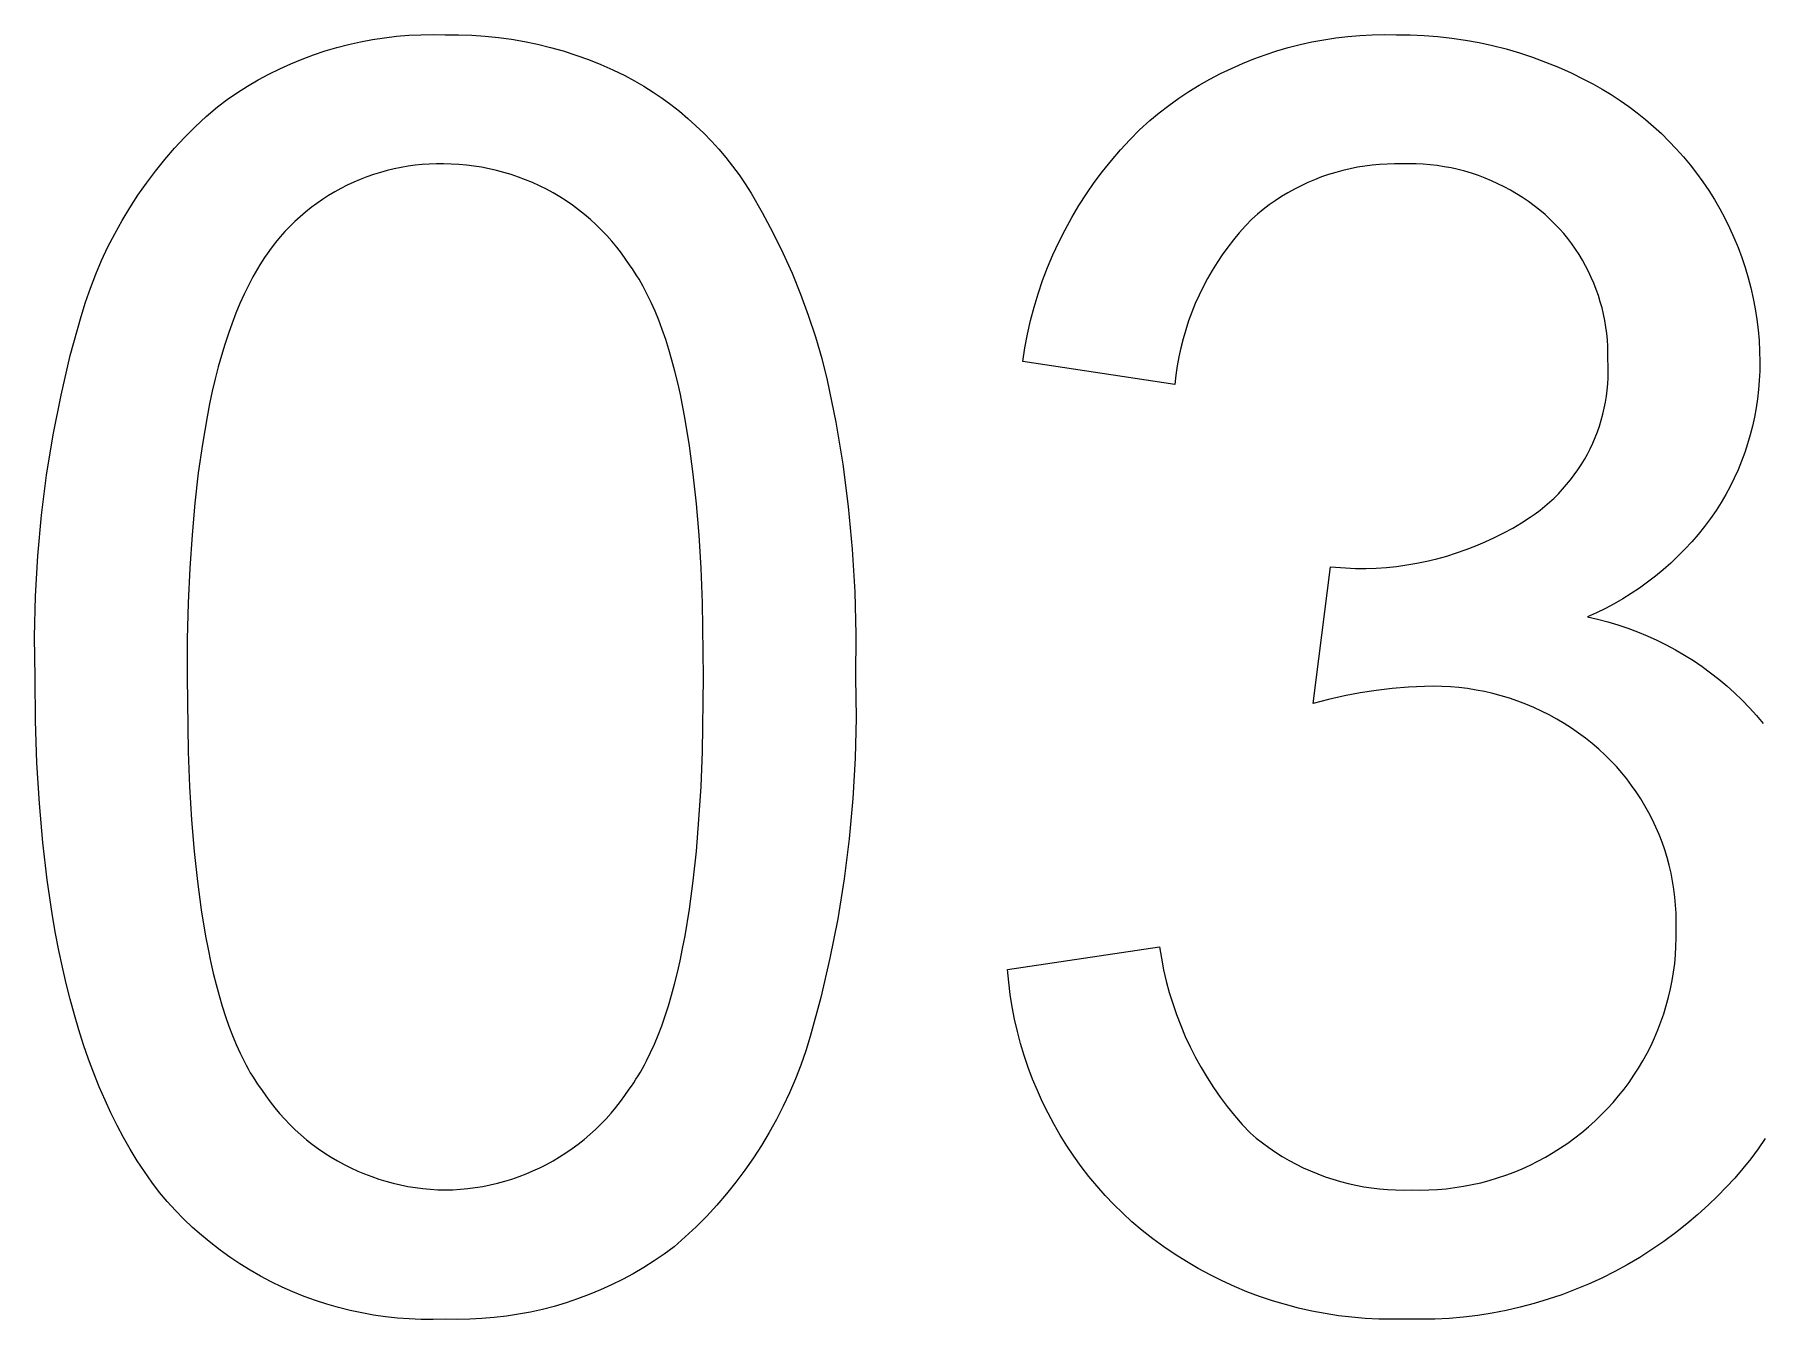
# Model space of a CAD drawing. Header units: millimetres. Extents: x -582 to 3448, y -204 to 2611.
# Drawn here: x 2729.36 to 2766.34, y -27.28 to 0.22 of the extents above; entities that cross this region are included whole.
import ezdxf

# ---------------------------------------------------------------- set-up
doc = ezdxf.new("R2010")
doc.units = ezdxf.units.MM
doc.header["$MEASUREMENT"] = 0
doc.layers.add('Domyslna', color=7, linetype='Continuous', true_color=0x000000)

msp = doc.modelspace()

# ---------------------------------------------------------------- linework, layer by layer
at = {"layer": 'Domyslna'}
for p, q in [((2735.837, -0.056), (2736.089, 0.01)), ((2736.089, 0.01), (2736.344, 0.066)), ((2736.344, 0.066), (2736.6, 0.114)), ((2736.6, 0.114), (2736.858, 0.154)), ((2736.858, 0.154), (2737.117, 0.184)), ((2737.117, 0.184), (2737.378, 0.206)), ((2737.378, 0.206), (2737.638, 0.218)), ((2737.638, 0.218), (2737.899, 0.222)), ((2737.899, 0.222), (2738.16, 0.216)), ((2738.16, 0.216), (2738.444, 0.217)), ((2738.444, 0.217), (2738.728, 0.208)), ((2738.728, 0.208), (2739.012, 0.189)), ((2739.012, 0.189), (2739.295, 0.16)), ((2739.295, 0.16), (2739.577, 0.121)), ((2739.577, 0.121), (2739.857, 0.073)), ((2739.857, 0.073), (2740.135, 0.015)), ((2740.135, 0.015), (2740.411, -0.053)), ((2756.21, -0.056), (2756.462, 0.008)), ((2756.462, 0.008), (2756.715, 0.064)), ((2756.715, 0.064), (2756.971, 0.112)), ((2756.971, 0.112), (2757.228, 0.151)), ((2757.228, 0.151), (2757.486, 0.181)), ((2757.486, 0.181), (2757.744, 0.203)), ((2757.744, 0.203), (2758.004, 0.216)), ((2758.004, 0.216), (2758.264, 0.221)), ((2758.264, 0.221), (2758.523, 0.216)), ((2758.523, 0.216), (2758.82, 0.214)), ((2758.82, 0.214), (2759.117, 0.202)), ((2759.117, 0.202), (2759.413, 0.179)), ((2759.413, 0.179), (2759.708, 0.146)), ((2759.708, 0.146), (2760.002, 0.103)), ((2760.002, 0.103), (2760.294, 0.05)), ((2760.294, 0.05), (2760.585, -0.013)), ((2734.854, -0.404), (2735.095, -0.304)), ((2735.095, -0.304), (2735.339, -0.213)), ((2735.339, -0.213), (2735.587, -0.13)), ((2735.587, -0.13), (2735.837, -0.056)), ((2740.411, -0.053), (2740.685, -0.13)), ((2740.685, -0.13), (2740.956, -0.217)), ((2740.956, -0.217), (2741.224, -0.313)), ((2741.224, -0.313), (2741.488, -0.418)), ((2755.229, -0.396), (2755.47, -0.299)), ((2755.47, -0.299), (2755.714, -0.21)), ((2755.714, -0.21), (2755.961, -0.129)), ((2755.961, -0.129), (2756.21, -0.056)), ((2760.585, -0.013), (2760.872, -0.087)), ((2760.872, -0.087), (2761.158, -0.17)), ((2761.158, -0.17), (2761.44, -0.263)), ((2761.44, -0.263), (2761.718, -0.366)), ((2761.718, -0.366), (2761.993, -0.478)), ((2734.153, -0.751), (2734.382, -0.627)), ((2734.382, -0.627), (2734.616, -0.511)), ((2734.616, -0.511), (2734.854, -0.404)), ((2741.488, -0.418), (2741.748, -0.532)), ((2741.748, -0.532), (2742.005, -0.655)), ((2742.005, -0.655), (2742.21, -0.766)), ((2754.302, -0.864), (2754.528, -0.736)), ((2754.528, -0.736), (2754.758, -0.615)), ((2754.758, -0.615), (2754.991, -0.502)), ((2754.991, -0.502), (2755.229, -0.396)), ((2761.993, -0.478), (2762.264, -0.599)), ((2762.264, -0.599), (2762.531, -0.73)), ((2762.531, -0.73), (2762.733, -0.835)), ((2733.491, -1.169), (2733.707, -1.022)), ((2733.707, -1.022), (2733.927, -0.883)), ((2733.927, -0.883), (2734.153, -0.751)), ((2742.21, -0.766), (2742.412, -0.884)), ((2742.412, -0.884), (2742.609, -1.009)), ((2742.609, -1.009), (2742.802, -1.14)), ((2753.864, -1.143), (2754.08, -1)), ((2754.08, -1), (2754.302, -0.864)), ((2762.733, -0.835), (2762.931, -0.946)), ((2762.931, -0.946), (2763.125, -1.063)), ((2763.125, -1.063), (2763.316, -1.187)), ((2733.04, -1.533), (2733.281, -1.323)), ((2733.281, -1.323), (2733.491, -1.169)), ((2742.802, -1.14), (2742.991, -1.278)), ((2742.991, -1.278), (2743.175, -1.422)), ((2743.175, -1.422), (2743.354, -1.573)), ((2753.244, -1.615), (2753.445, -1.451)), ((2753.445, -1.451), (2753.652, -1.294)), ((2753.652, -1.294), (2753.864, -1.143)), ((2763.316, -1.187), (2763.502, -1.318)), ((2763.502, -1.318), (2763.683, -1.454)), ((2763.683, -1.454), (2763.86, -1.597)), ((2732.581, -1.978), (2732.807, -1.752)), ((2732.807, -1.752), (2733.04, -1.533)), ((2743.354, -1.573), (2743.527, -1.729)), ((2743.527, -1.729), (2743.696, -1.891)), ((2752.817, -2.031), (2753.027, -1.819)), ((2753.027, -1.819), (2753.244, -1.615)), ((2763.86, -1.597), (2764.033, -1.745)), ((2764.033, -1.745), (2764.2, -1.899)), ((2732.154, -2.454), (2732.364, -2.213)), ((2732.364, -2.213), (2732.581, -1.978)), ((2743.696, -1.891), (2743.858, -2.059)), ((2743.858, -2.059), (2744.015, -2.232)), ((2752.615, -2.249), (2752.817, -2.031)), ((2764.2, -1.899), (2764.361, -2.058)), ((2764.361, -2.058), (2764.518, -2.223)), ((2731.953, -2.703), (2732.154, -2.454)), ((2737.514, -2.578), (2737.363, -2.598)), ((2737.666, -2.563), (2737.514, -2.578)), ((2737.817, -2.553), (2737.666, -2.563)), ((2737.97, -2.549), (2737.817, -2.553)), ((2738.122, -2.549), (2737.97, -2.549)), ((2738.285, -2.552), (2738.122, -2.549)), ((2738.449, -2.56), (2738.285, -2.552)), ((2738.612, -2.575), (2738.449, -2.56)), ((2738.774, -2.594), (2738.612, -2.575)), ((2744.015, -2.232), (2744.166, -2.41)), ((2744.166, -2.41), (2744.311, -2.594)), ((2752.234, -2.707), (2752.421, -2.475)), ((2752.421, -2.475), (2752.615, -2.249)), ((2758.006, -2.573), (2757.848, -2.593)), ((2758.165, -2.559), (2758.006, -2.573)), ((2758.324, -2.55), (2758.165, -2.559)), ((2758.483, -2.547), (2758.324, -2.55)), ((2758.643, -2.549), (2758.483, -2.547)), ((2758.794, -2.546), (2758.643, -2.549)), ((2758.946, -2.548), (2758.794, -2.546)), ((2759.097, -2.555), (2758.946, -2.548)), ((2759.248, -2.567), (2759.097, -2.555)), ((2759.398, -2.585), (2759.248, -2.567)), ((2759.548, -2.607), (2759.398, -2.585)), ((2764.518, -2.223), (2764.669, -2.393)), ((2764.669, -2.393), (2764.814, -2.568)), ((2764.814, -2.568), (2764.953, -2.748)), ((2731.578, -3.22), (2731.761, -2.958)), ((2731.761, -2.958), (2731.953, -2.703)), ((2736.198, -2.939), (2736.06, -3.003)), ((2736.338, -2.879), (2736.198, -2.939)), ((2736.48, -2.824), (2736.338, -2.879)), ((2736.624, -2.774), (2736.48, -2.824)), ((2736.769, -2.729), (2736.624, -2.774)), ((2736.916, -2.689), (2736.769, -2.729)), ((2737.064, -2.653), (2736.916, -2.689)), ((2737.213, -2.623), (2737.064, -2.653)), ((2737.363, -2.598), (2737.213, -2.623)), ((2738.936, -2.619), (2738.774, -2.594)), ((2739.096, -2.65), (2738.936, -2.619)), ((2739.256, -2.687), (2739.096, -2.65)), ((2739.414, -2.728), (2739.256, -2.687)), ((2739.571, -2.776), (2739.414, -2.728)), ((2739.726, -2.828), (2739.571, -2.776)), ((2739.879, -2.886), (2739.726, -2.828)), ((2740.03, -2.949), (2739.879, -2.886)), ((2740.178, -3.017), (2740.03, -2.949)), ((2744.311, -2.594), (2744.449, -2.782)), ((2744.449, -2.782), (2744.581, -2.975)), ((2751.886, -3.19), (2752.056, -2.946)), ((2752.056, -2.946), (2752.234, -2.707)), ((2756.627, -2.947), (2756.482, -3.015)), ((2756.773, -2.885), (2756.627, -2.947)), ((2756.922, -2.827), (2756.773, -2.885)), ((2757.072, -2.775), (2756.922, -2.827)), ((2757.225, -2.728), (2757.072, -2.775)), ((2757.379, -2.686), (2757.225, -2.728)), ((2757.534, -2.65), (2757.379, -2.686)), ((2757.69, -2.619), (2757.534, -2.65)), ((2757.848, -2.593), (2757.69, -2.619)), ((2759.697, -2.635), (2759.548, -2.607)), ((2759.845, -2.668), (2759.697, -2.635)), ((2759.991, -2.706), (2759.845, -2.668)), ((2760.136, -2.749), (2759.991, -2.706)), ((2760.28, -2.797), (2760.136, -2.749)), ((2760.422, -2.85), (2760.28, -2.797)), ((2760.562, -2.908), (2760.422, -2.85)), ((2760.699, -2.971), (2760.562, -2.908)), ((2764.953, -2.748), (2765.086, -2.932)), ((2765.086, -2.932), (2765.213, -3.12)), ((2731.403, -3.488), (2731.578, -3.22)), ((2735.533, -3.306), (2735.408, -3.393)), ((2735.661, -3.224), (2735.533, -3.306)), ((2735.792, -3.146), (2735.661, -3.224)), ((2735.925, -3.072), (2735.792, -3.146)), ((2736.06, -3.003), (2735.925, -3.072)), ((2740.324, -3.091), (2740.178, -3.017)), ((2740.468, -3.169), (2740.324, -3.091)), ((2740.609, -3.252), (2740.468, -3.169)), ((2740.747, -3.34), (2740.609, -3.252)), ((2744.581, -2.975), (2744.707, -3.172)), ((2744.707, -3.172), (2744.947, -3.59)), ((2751.725, -3.441), (2751.886, -3.19)), ((2756.065, -3.248), (2755.931, -3.335)), ((2756.201, -3.165), (2756.065, -3.248)), ((2756.34, -3.088), (2756.201, -3.165)), ((2756.482, -3.015), (2756.34, -3.088)), ((2760.835, -3.038), (2760.699, -2.971)), ((2760.968, -3.11), (2760.835, -3.038)), ((2761.099, -3.187), (2760.968, -3.11)), ((2761.227, -3.268), (2761.099, -3.187)), ((2761.352, -3.353), (2761.227, -3.268)), ((2765.213, -3.12), (2765.333, -3.313)), ((2765.333, -3.313), (2765.448, -3.51)), ((2731.238, -3.761), (2731.403, -3.488)), ((2735.051, -3.677), (2734.939, -3.78)), ((2735.167, -3.578), (2735.051, -3.677)), ((2735.286, -3.484), (2735.167, -3.578)), ((2735.408, -3.393), (2735.286, -3.484)), ((2740.882, -3.433), (2740.747, -3.34)), ((2741.013, -3.53), (2740.882, -3.433)), ((2741.141, -3.632), (2741.013, -3.53)), ((2741.266, -3.738), (2741.141, -3.632)), ((2744.947, -3.59), (2745.174, -4.016)), ((2751.429, -3.958), (2751.573, -3.697)), ((2751.573, -3.697), (2751.725, -3.441)), ((2755.55, -3.624), (2755.43, -3.729)), ((2755.674, -3.523), (2755.55, -3.624)), ((2755.801, -3.427), (2755.674, -3.523)), ((2755.931, -3.335), (2755.801, -3.427)), ((2761.474, -3.443), (2761.352, -3.353)), ((2761.593, -3.537), (2761.474, -3.443)), ((2761.708, -3.634), (2761.593, -3.537)), ((2761.82, -3.736), (2761.708, -3.634)), ((2765.448, -3.51), (2765.557, -3.711)), ((2730.937, -4.325), (2731.083, -4.041)), ((2731.083, -4.041), (2731.238, -3.761)), ((2734.725, -3.997), (2734.624, -4.11)), ((2734.83, -3.887), (2734.725, -3.997)), ((2734.939, -3.78), (2734.83, -3.887)), ((2741.387, -3.849), (2741.266, -3.738)), ((2741.504, -3.963), (2741.387, -3.849)), ((2741.616, -4.081), (2741.504, -3.963)), ((2745.174, -4.016), (2745.386, -4.449)), ((2751.295, -4.224), (2751.429, -3.958)), ((2755.16, -4.022), (2755.033, -4.175)), ((2755.293, -3.873), (2755.16, -4.022)), ((2755.43, -3.729), (2755.293, -3.873)), ((2761.919, -3.834), (2761.82, -3.736)), ((2762.014, -3.935), (2761.919, -3.834)), ((2762.106, -4.04), (2762.014, -3.935)), ((2762.194, -4.147), (2762.106, -4.04)), ((2765.557, -3.711), (2765.658, -3.916)), ((2765.658, -3.916), (2765.752, -4.123)), ((2730.801, -4.614), (2730.937, -4.325)), ((2734.434, -4.348), (2734.344, -4.471)), ((2734.527, -4.227), (2734.434, -4.348)), ((2734.624, -4.11), (2734.527, -4.227)), ((2741.725, -4.204), (2741.616, -4.081)), ((2741.83, -4.329), (2741.725, -4.204)), ((2741.93, -4.459), (2741.83, -4.329)), ((2751.17, -4.494), (2751.295, -4.224)), ((2754.912, -4.332), (2754.795, -4.494)), ((2755.033, -4.175), (2754.912, -4.332)), ((2762.278, -4.258), (2762.194, -4.147)), ((2762.359, -4.371), (2762.278, -4.258)), ((2762.435, -4.487), (2762.359, -4.371)), ((2765.752, -4.123), (2765.839, -4.334)), ((2765.839, -4.334), (2765.919, -4.548)), ((2730.675, -4.908), (2730.801, -4.614)), ((2734.137, -4.794), (2734.038, -4.967)), ((2734.187, -4.71), (2734.137, -4.794)), ((2734.239, -4.628), (2734.187, -4.71)), ((2734.291, -4.549), (2734.239, -4.628)), ((2734.344, -4.471), (2734.291, -4.549)), ((2742.025, -4.592), (2741.93, -4.459)), ((2742.116, -4.728), (2742.025, -4.592)), ((2742.165, -4.797), (2742.116, -4.728)), ((2742.213, -4.868), (2742.165, -4.797)), ((2745.386, -4.449), (2745.583, -4.889)), ((2750.949, -5.047), (2751.055, -4.768)), ((2751.055, -4.768), (2751.17, -4.494)), ((2754.684, -4.659), (2754.579, -4.829)), ((2754.795, -4.494), (2754.684, -4.659)), ((2762.507, -4.606), (2762.435, -4.487)), ((2762.575, -4.727), (2762.507, -4.606)), ((2762.639, -4.851), (2762.575, -4.727)), ((2765.919, -4.548), (2765.992, -4.764)), ((2765.992, -4.764), (2766.057, -4.983)), ((2730.559, -5.206), (2730.675, -4.908)), ((2733.942, -5.149), (2733.85, -5.339)), ((2734.038, -4.967), (2733.942, -5.149)), ((2742.261, -4.942), (2742.213, -4.868)), ((2742.307, -5.017), (2742.261, -4.942)), ((2742.353, -5.095), (2742.307, -5.017)), ((2742.398, -5.175), (2742.353, -5.095)), ((2742.442, -5.257), (2742.398, -5.175)), ((2745.583, -4.889), (2745.765, -5.336)), ((2750.853, -5.329), (2750.949, -5.047)), ((2754.48, -5.001), (2754.387, -5.177)), ((2754.579, -4.829), (2754.48, -5.001)), ((2762.698, -4.977), (2762.639, -4.851)), ((2762.753, -5.104), (2762.698, -4.977)), ((2762.804, -5.234), (2762.753, -5.104)), ((2766.057, -4.983), (2766.115, -5.204)), ((2730.359, -5.813), (2730.454, -5.508)), ((2730.454, -5.508), (2730.559, -5.206)), ((2733.761, -5.537), (2733.676, -5.743)), ((2733.85, -5.339), (2733.761, -5.537)), ((2742.485, -5.342), (2742.442, -5.257)), ((2742.57, -5.517), (2742.485, -5.342)), ((2742.652, -5.701), (2742.57, -5.517)), ((2745.765, -5.336), (2745.931, -5.789)), ((2750.767, -5.614), (2750.853, -5.329)), ((2754.218, -5.538), (2754.143, -5.722)), ((2754.3, -5.356), (2754.218, -5.538)), ((2754.387, -5.177), (2754.3, -5.356)), ((2762.85, -5.365), (2762.804, -5.234)), ((2762.891, -5.498), (2762.85, -5.365)), ((2762.928, -5.632), (2762.891, -5.498)), ((2766.115, -5.204), (2766.165, -5.427)), ((2766.165, -5.427), (2766.207, -5.651)), ((2730.13, -6.652), (2730.359, -5.813)), ((2733.676, -5.743), (2733.594, -5.957)), ((2742.73, -5.893), (2742.652, -5.701)), ((2742.805, -6.095), (2742.73, -5.893)), ((2745.931, -5.789), (2746.083, -6.247)), ((2750.625, -6.192), (2750.691, -5.902)), ((2750.691, -5.902), (2750.767, -5.614)), ((2754.075, -5.909), (2754.013, -6.098)), ((2754.143, -5.722), (2754.075, -5.909)), ((2762.96, -5.767), (2762.928, -5.632)), ((2762.987, -5.903), (2762.96, -5.767)), ((2763.01, -6.04), (2762.987, -5.903)), ((2766.207, -5.651), (2766.242, -5.876)), ((2766.242, -5.876), (2766.269, -6.103)), ((2733.515, -6.179), (2733.44, -6.41)), ((2733.594, -5.957), (2733.515, -6.179)), ((2742.878, -6.305), (2742.805, -6.095)), ((2746.083, -6.247), (2746.219, -6.71)), ((2750.569, -6.485), (2750.625, -6.192)), ((2754.013, -6.098), (2753.957, -6.289)), ((2763.028, -6.178), (2763.01, -6.04)), ((2763.041, -6.317), (2763.028, -6.178)), ((2766.269, -6.103), (2766.289, -6.33)), ((2729.932, -7.498), (2730.13, -6.652)), ((2733.367, -6.648), (2733.299, -6.895)), ((2733.44, -6.41), (2733.367, -6.648)), ((2742.947, -6.523), (2742.878, -6.305)), ((2743.013, -6.751), (2742.947, -6.523)), ((2750.524, -6.779), (2750.569, -6.485)), ((2753.908, -6.482), (2753.865, -6.677)), ((2753.957, -6.289), (2753.908, -6.482)), ((2763.049, -6.455), (2763.041, -6.317)), ((2763.052, -6.594), (2763.049, -6.455)), ((2763.051, -6.733), (2763.052, -6.594)), ((2766.289, -6.33), (2766.3, -6.558)), ((2766.3, -6.558), (2766.304, -6.787)), ((2733.299, -6.895), (2733.233, -7.149)), ((2743.076, -6.987), (2743.013, -6.751)), ((2743.136, -7.231), (2743.076, -6.987)), ((2746.219, -6.71), (2746.339, -7.177)), ((2753.778, -7.267), (2750.524, -6.779)), ((2753.829, -6.872), (2753.8, -7.069)), ((2753.865, -6.677), (2753.829, -6.872)), ((2763.057, -6.865), (2763.051, -6.733)), ((2763.056, -7.127), (2763.059, -6.996)), ((2763.059, -6.996), (2763.057, -6.865)), ((2766.303, -6.984), (2766.294, -7.182)), ((2766.304, -6.787), (2766.303, -6.984)), ((2733.233, -7.149), (2733.171, -7.412)), ((2743.193, -7.485), (2743.136, -7.231)), ((2746.339, -7.177), (2746.519, -8.074)), ((2753.8, -7.069), (2753.778, -7.267)), ((2763.021, -7.52), (2763.037, -7.389)), ((2763.037, -7.389), (2763.049, -7.259)), ((2763.049, -7.259), (2763.056, -7.127)), ((2766.279, -7.379), (2766.257, -7.576)), ((2766.294, -7.182), (2766.279, -7.379)), ((2729.762, -8.35), (2729.932, -7.498)), ((2733.113, -7.683), (2733.057, -7.962)), ((2733.171, -7.412), (2733.113, -7.683)), ((2743.297, -8.018), (2743.193, -7.485)), ((2762.974, -7.779), (2763, -7.65)), ((2763, -7.65), (2763.021, -7.52)), ((2766.257, -7.576), (2766.228, -7.771)), ((2733.057, -7.962), (2732.957, -8.545)), ((2743.39, -8.585), (2743.297, -8.018)), ((2746.519, -8.074), (2746.668, -8.977)), ((2762.871, -8.159), (2762.91, -8.033)), ((2762.91, -8.033), (2762.944, -7.907)), ((2762.944, -7.907), (2762.974, -7.779)), ((2766.192, -7.966), (2766.15, -8.159)), ((2766.228, -7.771), (2766.192, -7.966)), ((2729.623, -9.208), (2729.762, -8.35)), ((2762.729, -8.527), (2762.78, -8.406)), ((2762.78, -8.406), (2762.828, -8.283)), ((2762.828, -8.283), (2762.871, -8.159)), ((2766.101, -8.35), (2766.045, -8.54)), ((2766.15, -8.159), (2766.101, -8.35)), ((2732.957, -8.545), (2732.87, -9.16)), ((2743.47, -9.187), (2743.39, -8.585)), ((2762.549, -8.877), (2762.613, -8.762)), ((2762.613, -8.762), (2762.673, -8.645)), ((2762.673, -8.645), (2762.729, -8.527)), ((2765.983, -8.728), (2765.915, -8.913)), ((2766.045, -8.54), (2765.983, -8.728)), ((2729.513, -10.07), (2729.623, -9.208)), ((2732.87, -9.16), (2732.796, -9.807)), ((2743.537, -9.824), (2743.47, -9.187)), ((2746.668, -8.977), (2746.786, -9.885)), ((2762.253, -9.312), (2762.333, -9.207)), ((2762.333, -9.207), (2762.409, -9.1)), ((2762.409, -9.1), (2762.481, -8.99)), ((2762.481, -8.99), (2762.549, -8.877)), ((2765.84, -9.096), (2765.758, -9.277)), ((2765.915, -8.913), (2765.84, -9.096)), ((2761.901, -9.701), (2761.994, -9.609)), ((2761.994, -9.609), (2762.084, -9.513)), ((2762.084, -9.513), (2762.17, -9.414)), ((2762.17, -9.414), (2762.253, -9.312)), ((2765.671, -9.454), (2765.578, -9.628)), ((2765.758, -9.277), (2765.671, -9.454)), ((2732.796, -9.807), (2732.736, -10.487)), ((2743.593, -10.496), (2743.537, -9.824)), ((2746.786, -9.885), (2746.873, -10.796)), ((2761.497, -10.038), (2761.603, -9.959)), ((2761.603, -9.959), (2761.705, -9.876)), ((2761.705, -9.876), (2761.804, -9.791)), ((2761.804, -9.791), (2761.901, -9.701)), ((2765.373, -9.967), (2765.25, -10.141)), ((2765.478, -9.799), (2765.373, -9.967)), ((2765.578, -9.628), (2765.478, -9.799)), ((2729.433, -10.935), (2729.513, -10.07)), ((2760.822, -10.448), (2761.015, -10.342)), ((2761.015, -10.342), (2761.204, -10.231)), ((2761.204, -10.231), (2761.389, -10.113)), ((2761.389, -10.113), (2761.497, -10.038)), ((2765.122, -10.312), (2764.987, -10.478)), ((2765.25, -10.141), (2765.122, -10.312)), ((2732.736, -10.487), (2732.689, -11.199)), ((2743.636, -11.203), (2743.593, -10.496)), ((2760.225, -10.725), (2760.427, -10.639)), ((2760.427, -10.639), (2760.626, -10.547)), ((2760.626, -10.547), (2760.822, -10.448)), ((2764.848, -10.639), (2764.703, -10.796)), ((2764.987, -10.478), (2764.848, -10.639)), ((2729.384, -11.803), (2729.433, -10.935)), ((2746.873, -10.796), (2746.928, -11.71)), ((2758.962, -11.096), (2759.177, -11.051)), ((2759.177, -11.051), (2759.391, -11)), ((2759.391, -11), (2759.603, -10.942)), ((2759.603, -10.942), (2759.812, -10.876)), ((2759.812, -10.876), (2760.02, -10.804)), ((2760.02, -10.804), (2760.225, -10.725)), ((2764.553, -10.948), (2764.398, -11.094)), ((2764.703, -10.796), (2764.553, -10.948)), ((2732.689, -11.199), (2732.655, -11.944)), ((2743.666, -11.944), (2743.636, -11.203)), ((2756.739, -14.1), (2757.115, -11.171)), ((2757.115, -11.171), (2757.651, -11.21)), ((2757.651, -11.21), (2757.871, -11.209)), ((2757.871, -11.209), (2758.091, -11.201)), ((2758.091, -11.201), (2758.31, -11.185)), ((2758.31, -11.185), (2758.528, -11.163)), ((2758.528, -11.163), (2758.746, -11.133)), ((2758.746, -11.133), (2758.962, -11.096)), ((2764.073, -11.372), (2763.904, -11.502)), ((2764.238, -11.236), (2764.073, -11.372)), ((2764.398, -11.094), (2764.238, -11.236)), ((2729.364, -12.672), (2729.384, -11.803)), ((2746.928, -11.71), (2746.952, -12.625)), ((2763.554, -11.745), (2763.373, -11.858)), ((2763.731, -11.627), (2763.554, -11.745)), ((2763.904, -11.502), (2763.731, -11.627)), ((2732.655, -11.944), (2732.635, -12.721)), ((2743.691, -13.53), (2743.666, -11.944)), ((2762.808, -12.159), (2762.613, -12.247)), ((2763, -12.065), (2762.808, -12.159)), ((2763.188, -11.965), (2763, -12.065)), ((2763.373, -11.858), (2763.188, -11.965)), ((2762.613, -12.247), (2762.832, -12.296)), ((2762.832, -12.296), (2763.05, -12.352)), ((2763.05, -12.352), (2763.265, -12.416)), ((2763.265, -12.416), (2763.478, -12.487)), ((2763.478, -12.487), (2763.688, -12.565)), ((2763.688, -12.565), (2763.896, -12.65)), ((2729.375, -13.541), (2729.364, -12.672)), ((2732.635, -12.721), (2732.629, -13.53)), ((2746.952, -12.625), (2746.945, -13.541)), ((2763.896, -12.65), (2764.1, -12.743)), ((2764.1, -12.743), (2764.301, -12.843)), ((2764.301, -12.843), (2764.499, -12.949)), ((2764.499, -12.949), (2764.693, -13.062)), ((2764.693, -13.062), (2764.883, -13.181)), ((2764.883, -13.181), (2765.069, -13.307)), ((2765.069, -13.307), (2765.25, -13.44)), ((2729.385, -14.473), (2729.375, -13.541)), ((2732.629, -13.53), (2732.653, -15.131)), ((2743.666, -15.127), (2743.691, -13.53)), ((2746.945, -13.541), (2746.955, -14.405)), ((2765.25, -13.44), (2765.427, -13.578)), ((2765.427, -13.578), (2765.598, -13.723)), ((2757.073, -14.012), (2756.739, -14.1)), ((2757.411, -13.936), (2757.073, -14.012)), ((2757.751, -13.872), (2757.411, -13.936)), ((2758.092, -13.819), (2757.751, -13.872)), ((2758.436, -13.779), (2758.092, -13.819)), ((2758.78, -13.75), (2758.436, -13.779)), ((2759.126, -13.734), (2758.78, -13.75)), ((2759.31, -13.731), (2759.126, -13.734)), ((2759.495, -13.734), (2759.31, -13.731)), ((2759.68, -13.743), (2759.495, -13.734)), ((2759.864, -13.759), (2759.68, -13.743)), ((2760.047, -13.781), (2759.864, -13.759)), ((2760.229, -13.81), (2760.047, -13.781)), ((2760.411, -13.845), (2760.229, -13.81)), ((2760.591, -13.886), (2760.411, -13.845)), ((2760.769, -13.933), (2760.591, -13.886)), ((2760.946, -13.987), (2760.769, -13.933)), ((2761.121, -14.046), (2760.946, -13.987)), ((2761.293, -14.112), (2761.121, -14.046)), ((2765.598, -13.723), (2765.765, -13.873)), ((2765.765, -13.873), (2765.927, -14.029)), ((2765.927, -14.029), (2766.083, -14.19)), ((2746.955, -14.405), (2746.935, -15.27)), ((2761.464, -14.183), (2761.293, -14.112)), ((2761.631, -14.26), (2761.464, -14.183)), ((2761.796, -14.344), (2761.631, -14.26)), ((2761.958, -14.432), (2761.796, -14.344)), ((2766.083, -14.19), (2766.233, -14.357)), ((2766.233, -14.357), (2766.378, -14.528)), ((2729.416, -15.372), (2729.385, -14.473)), ((2762.117, -14.527), (2761.958, -14.432)), ((2762.273, -14.626), (2762.117, -14.527)), ((2762.425, -14.731), (2762.273, -14.626)), ((2762.573, -14.841), (2762.425, -14.731)), ((2732.653, -15.131), (2732.685, -15.879)), ((2743.635, -15.873), (2743.666, -15.127)), ((2762.717, -14.957), (2762.573, -14.841)), ((2762.857, -15.077), (2762.717, -14.957)), ((2762.993, -15.202), (2762.857, -15.077)), ((2729.468, -16.239), (2729.416, -15.372)), ((2746.935, -15.27), (2746.886, -16.133)), ((2763.116, -15.324), (2762.993, -15.202)), ((2763.234, -15.45), (2763.116, -15.324)), ((2763.348, -15.58), (2763.234, -15.45)), ((2732.685, -15.879), (2732.728, -16.591)), ((2743.591, -16.583), (2743.635, -15.873)), ((2763.457, -15.714), (2763.348, -15.58)), ((2763.561, -15.852), (2763.457, -15.714)), ((2763.661, -15.993), (2763.561, -15.852)), ((2729.541, -17.074), (2729.468, -16.239)), ((2746.886, -16.133), (2746.807, -16.994)), ((2763.755, -16.138), (2763.661, -15.993)), ((2763.845, -16.286), (2763.755, -16.138)), ((2732.728, -16.591), (2732.784, -17.267)), ((2743.535, -17.258), (2743.591, -16.583)), ((2763.929, -16.436), (2763.845, -16.286)), ((2764.008, -16.59), (2763.929, -16.436)), ((2764.082, -16.747), (2764.008, -16.59)), ((2746.807, -16.994), (2746.699, -17.851)), ((2764.15, -16.906), (2764.082, -16.747)), ((2764.212, -17.067), (2764.15, -16.906)), ((2729.635, -17.877), (2729.541, -17.074)), ((2732.784, -17.267), (2732.853, -17.908)), ((2743.467, -17.898), (2743.535, -17.258)), ((2764.269, -17.23), (2764.212, -17.067)), ((2764.32, -17.395), (2764.269, -17.23)), ((2764.365, -17.562), (2764.32, -17.395)), ((2764.405, -17.73), (2764.365, -17.562)), ((2764.439, -17.9), (2764.405, -17.73)), ((2729.749, -18.647), (2729.635, -17.877)), ((2732.853, -17.908), (2732.934, -18.513)), ((2743.386, -18.503), (2743.467, -17.898)), ((2746.699, -17.851), (2746.561, -18.705)), ((2764.466, -18.07), (2764.439, -17.9)), ((2764.488, -18.242), (2764.466, -18.07)), ((2764.504, -18.414), (2764.488, -18.242)), ((2764.513, -18.586), (2764.504, -18.414)), ((2729.814, -19.02), (2729.749, -18.647)), ((2732.934, -18.513), (2733.027, -19.083)), ((2743.292, -19.072), (2743.386, -18.503)), ((2746.561, -18.705), (2746.393, -19.553)), ((2764.517, -18.759), (2764.513, -18.586)), ((2764.515, -18.932), (2764.517, -18.759)), ((2729.885, -19.385), (2729.814, -19.02)), ((2733.027, -19.083), (2733.079, -19.355)), ((2743.241, -19.343), (2743.292, -19.072)), ((2764.511, -19.299), (2764.516, -19.116)), ((2764.516, -19.116), (2764.515, -18.932)), ((2729.96, -19.741), (2729.885, -19.385)), ((2733.079, -19.355), (2733.133, -19.617)), ((2743.186, -19.606), (2743.241, -19.343)), ((2746.393, -19.553), (2746.197, -20.395)), ((2750.198, -19.794), (2753.452, -19.306)), ((2753.452, -19.306), (2753.492, -19.553)), ((2753.492, -19.553), (2753.54, -19.799)), ((2764.483, -19.665), (2764.5, -19.482)), ((2764.5, -19.482), (2764.511, -19.299)), ((2730.041, -20.09), (2729.96, -19.741)), ((2733.133, -19.617), (2733.191, -19.871)), ((2733.191, -19.871), (2733.252, -20.116)), ((2743.068, -20.105), (2743.129, -19.86)), ((2743.129, -19.86), (2743.186, -19.606)), ((2750.223, -20.061), (2750.198, -19.794)), ((2753.54, -19.799), (2753.596, -20.042)), ((2764.43, -20.028), (2764.459, -19.847)), ((2764.459, -19.847), (2764.483, -19.665)), ((2730.127, -20.43), (2730.041, -20.09)), ((2733.252, -20.116), (2733.315, -20.353)), ((2743.004, -20.341), (2743.068, -20.105)), ((2750.256, -20.327), (2750.223, -20.061)), ((2750.298, -20.592), (2750.256, -20.327)), ((2753.596, -20.042), (2753.661, -20.284)), ((2753.661, -20.284), (2753.735, -20.523)), ((2764.352, -20.387), (2764.394, -20.209)), ((2764.394, -20.209), (2764.43, -20.028)), ((2730.218, -20.763), (2730.127, -20.43)), ((2733.315, -20.353), (2733.382, -20.58)), ((2733.382, -20.58), (2733.453, -20.798)), ((2742.867, -20.786), (2742.937, -20.568)), ((2742.937, -20.568), (2743.004, -20.341)), ((2746.197, -20.395), (2745.971, -21.23)), ((2750.349, -20.856), (2750.298, -20.592)), ((2753.735, -20.523), (2753.816, -20.76)), ((2764.25, -20.74), (2764.304, -20.564)), ((2764.304, -20.564), (2764.352, -20.387)), ((2730.314, -21.087), (2730.218, -20.763)), ((2733.453, -20.798), (2733.526, -21.008)), ((2733.526, -21.008), (2733.602, -21.208)), ((2742.718, -21.197), (2742.794, -20.996)), ((2742.794, -20.996), (2742.867, -20.786)), ((2750.409, -21.117), (2750.349, -20.856)), ((2753.816, -20.76), (2753.906, -20.994)), ((2753.906, -20.994), (2754.004, -21.224)), ((2764.124, -21.085), (2764.19, -20.914)), ((2764.19, -20.914), (2764.25, -20.74)), ((2730.415, -21.404), (2730.314, -21.087)), ((2730.522, -21.712), (2730.415, -21.404)), ((2733.602, -21.208), (2733.682, -21.4)), ((2733.682, -21.4), (2733.764, -21.583)), ((2742.556, -21.572), (2742.638, -21.389)), ((2742.638, -21.389), (2742.718, -21.197)), ((2745.971, -21.23), (2745.877, -21.536)), ((2750.477, -21.377), (2750.409, -21.117)), ((2750.555, -21.634), (2750.477, -21.377)), ((2754.004, -21.224), (2754.109, -21.451)), ((2763.893, -21.584), (2763.976, -21.421)), ((2763.976, -21.421), (2764.053, -21.254)), ((2764.053, -21.254), (2764.124, -21.085)), ((2730.634, -22.012), (2730.522, -21.712)), ((2733.764, -21.583), (2733.85, -21.757)), ((2733.85, -21.757), (2733.894, -21.841)), ((2742.426, -21.831), (2742.47, -21.747)), ((2742.47, -21.747), (2742.556, -21.572)), ((2745.877, -21.536), (2745.772, -21.838)), ((2750.64, -21.888), (2750.555, -21.634)), ((2754.109, -21.451), (2754.223, -21.674)), ((2754.223, -21.674), (2754.344, -21.893)), ((2763.71, -21.903), (2763.804, -21.745)), ((2763.804, -21.745), (2763.893, -21.584)), ((2730.751, -22.304), (2730.634, -22.012)), ((2733.894, -21.841), (2733.939, -21.923)), ((2733.939, -21.923), (2733.984, -22.002)), ((2733.984, -22.002), (2734.03, -22.079)), ((2734.03, -22.079), (2734.078, -22.154)), ((2734.078, -22.154), (2734.125, -22.226)), ((2742.194, -22.217), (2742.242, -22.144)), ((2742.242, -22.144), (2742.289, -22.069)), ((2742.289, -22.069), (2742.336, -21.992)), ((2742.336, -21.992), (2742.381, -21.912)), ((2742.381, -21.912), (2742.426, -21.831)), ((2745.657, -22.136), (2745.532, -22.43)), ((2745.772, -21.838), (2745.657, -22.136)), ((2750.734, -22.139), (2750.64, -21.888)), ((2750.837, -22.387), (2750.734, -22.139)), ((2754.344, -21.893), (2754.472, -22.108)), ((2754.472, -22.108), (2754.609, -22.318)), ((2763.507, -22.209), (2763.611, -22.058)), ((2763.611, -22.058), (2763.71, -21.903)), ((2730.873, -22.588), (2730.751, -22.304)), ((2734.125, -22.226), (2734.174, -22.297)), ((2734.174, -22.297), (2734.224, -22.365)), ((2734.224, -22.365), (2734.314, -22.498)), ((2734.314, -22.498), (2734.409, -22.628)), ((2741.911, -22.62), (2742.006, -22.49)), ((2742.006, -22.49), (2742.096, -22.356)), ((2742.096, -22.356), (2742.145, -22.288)), ((2742.145, -22.288), (2742.194, -22.217)), ((2745.532, -22.43), (2745.396, -22.72)), ((2750.947, -22.632), (2750.837, -22.387)), ((2754.609, -22.318), (2754.752, -22.523)), ((2754.752, -22.523), (2754.902, -22.724)), ((2763.164, -22.64), (2763.283, -22.5)), ((2763.283, -22.5), (2763.398, -22.356)), ((2763.398, -22.356), (2763.507, -22.209)), ((2731.001, -22.863), (2730.873, -22.588)), ((2731.133, -23.131), (2731.001, -22.863)), ((2734.409, -22.628), (2734.509, -22.755)), ((2734.509, -22.755), (2734.612, -22.878)), ((2734.612, -22.878), (2734.72, -22.997)), ((2741.601, -22.991), (2741.708, -22.871)), ((2741.708, -22.871), (2741.812, -22.747)), ((2741.812, -22.747), (2741.911, -22.62)), ((2745.396, -22.72), (2745.251, -23.005)), ((2751.066, -22.872), (2750.947, -22.632)), ((2751.193, -23.109), (2751.066, -22.872)), ((2754.902, -22.724), (2755.059, -22.919)), ((2755.059, -22.919), (2755.223, -23.108)), ((2762.777, -23.036), (2762.912, -22.906)), ((2762.912, -22.906), (2763.04, -22.775)), ((2763.04, -22.775), (2763.164, -22.64)), ((2731.271, -23.391), (2731.133, -23.131)), ((2734.72, -22.997), (2734.832, -23.113)), ((2734.832, -23.113), (2734.947, -23.225)), ((2734.947, -23.225), (2735.067, -23.333)), ((2741.255, -23.328), (2741.374, -23.219)), ((2741.374, -23.219), (2741.489, -23.107)), ((2741.489, -23.107), (2741.601, -22.991)), ((2745.096, -23.285), (2744.932, -23.559)), ((2745.251, -23.005), (2745.096, -23.285)), ((2751.327, -23.341), (2751.193, -23.109)), ((2755.223, -23.108), (2755.393, -23.291)), ((2755.393, -23.291), (2755.523, -23.401)), ((2762.347, -23.398), (2762.494, -23.282)), ((2762.494, -23.282), (2762.638, -23.162)), ((2762.638, -23.162), (2762.777, -23.036)), ((2731.414, -23.642), (2731.271, -23.391)), ((2731.563, -23.886), (2731.414, -23.642)), ((2735.067, -23.333), (2735.189, -23.437)), ((2735.189, -23.437), (2735.316, -23.537)), ((2735.316, -23.537), (2735.445, -23.633)), ((2735.445, -23.633), (2735.578, -23.724)), ((2740.743, -23.72), (2740.876, -23.628)), ((2740.876, -23.628), (2741.006, -23.532)), ((2741.006, -23.532), (2741.132, -23.432)), ((2741.132, -23.432), (2741.255, -23.328)), ((2744.932, -23.559), (2744.758, -23.828)), ((2751.469, -23.568), (2751.327, -23.341)), ((2751.619, -23.791), (2751.469, -23.568)), ((2755.523, -23.401), (2755.657, -23.506)), ((2755.657, -23.506), (2755.795, -23.607)), ((2755.795, -23.607), (2755.936, -23.703)), ((2761.882, -23.714), (2762.041, -23.614)), ((2762.041, -23.614), (2762.196, -23.509)), ((2762.196, -23.509), (2762.347, -23.398)), ((2766.27, -23.632), (2766.11, -23.846)), ((2766.423, -23.412), (2766.27, -23.632)), ((2731.716, -24.121), (2731.563, -23.886)), ((2735.578, -23.724), (2735.714, -23.81)), ((2735.714, -23.81), (2735.853, -23.892)), ((2735.853, -23.892), (2735.994, -23.969)), ((2735.994, -23.969), (2736.138, -24.041)), ((2740.184, -24.038), (2740.327, -23.966)), ((2740.327, -23.966), (2740.469, -23.889)), ((2740.469, -23.889), (2740.607, -23.806)), ((2740.607, -23.806), (2740.743, -23.72)), ((2744.758, -23.828), (2744.575, -24.09)), ((2751.776, -24.008), (2751.619, -23.791)), ((2751.94, -24.221), (2751.776, -24.008)), ((2755.936, -23.703), (2756.08, -23.794)), ((2756.08, -23.794), (2756.227, -23.88)), ((2756.227, -23.88), (2756.377, -23.96)), ((2756.377, -23.96), (2756.53, -24.036)), ((2761.217, -24.058), (2761.388, -23.981)), ((2761.388, -23.981), (2761.556, -23.898)), ((2761.556, -23.898), (2761.72, -23.809)), ((2761.72, -23.809), (2761.882, -23.714)), ((2766.11, -23.846), (2765.943, -24.055)), ((2731.875, -24.348), (2731.716, -24.121)), ((2732.039, -24.568), (2731.875, -24.348)), ((2736.138, -24.041), (2736.284, -24.109)), ((2736.284, -24.109), (2736.432, -24.171)), ((2736.432, -24.171), (2736.583, -24.228)), ((2736.583, -24.228), (2736.735, -24.28)), ((2736.735, -24.28), (2736.889, -24.327)), ((2736.889, -24.327), (2737.045, -24.369)), ((2737.045, -24.369), (2737.201, -24.406)), ((2738.961, -24.436), (2739.119, -24.405)), ((2739.119, -24.405), (2739.276, -24.368)), ((2739.276, -24.368), (2739.432, -24.326)), ((2739.432, -24.326), (2739.586, -24.279)), ((2739.586, -24.279), (2739.738, -24.226)), ((2739.738, -24.226), (2739.889, -24.169)), ((2739.889, -24.169), (2740.037, -24.106)), ((2740.037, -24.106), (2740.184, -24.038)), ((2744.383, -24.346), (2744.183, -24.595)), ((2744.575, -24.09), (2744.383, -24.346)), ((2752.112, -24.427), (2751.94, -24.221)), ((2756.53, -24.036), (2756.685, -24.106)), ((2756.685, -24.106), (2756.842, -24.171)), ((2756.842, -24.171), (2757.002, -24.231)), ((2757.002, -24.231), (2757.163, -24.285)), ((2757.163, -24.285), (2757.327, -24.333)), ((2757.327, -24.333), (2757.492, -24.376)), ((2757.492, -24.376), (2757.658, -24.413)), ((2759.963, -24.434), (2760.147, -24.398)), ((2760.147, -24.398), (2760.33, -24.357)), ((2760.33, -24.357), (2760.511, -24.309)), ((2760.511, -24.309), (2760.691, -24.256)), ((2760.691, -24.256), (2760.869, -24.196)), ((2760.869, -24.196), (2761.044, -24.13)), ((2761.044, -24.13), (2761.217, -24.058)), ((2765.769, -24.258), (2765.588, -24.455)), ((2765.943, -24.055), (2765.769, -24.258)), ((2732.206, -24.763), (2732.039, -24.568)), ((2732.38, -24.952), (2732.206, -24.763)), ((2737.201, -24.406), (2737.359, -24.437)), ((2737.359, -24.437), (2737.518, -24.463)), ((2737.518, -24.463), (2737.678, -24.483)), ((2737.678, -24.483), (2737.838, -24.498)), ((2737.838, -24.498), (2737.999, -24.508)), ((2737.999, -24.508), (2738.16, -24.512)), ((2738.16, -24.512), (2738.321, -24.507)), ((2738.321, -24.507), (2738.482, -24.498)), ((2738.482, -24.498), (2738.642, -24.483)), ((2738.642, -24.483), (2738.802, -24.462)), ((2738.802, -24.462), (2738.961, -24.436)), ((2744.183, -24.595), (2743.974, -24.837)), ((2752.29, -24.628), (2752.112, -24.427)), ((2752.474, -24.823), (2752.29, -24.628)), ((2757.658, -24.413), (2757.825, -24.445)), ((2757.825, -24.445), (2757.994, -24.47)), ((2757.994, -24.47), (2758.163, -24.49)), ((2758.163, -24.49), (2758.333, -24.504)), ((2758.333, -24.504), (2758.503, -24.513)), ((2758.503, -24.513), (2758.673, -24.515)), ((2758.673, -24.515), (2758.844, -24.512)), ((2758.844, -24.512), (2759.031, -24.515)), ((2759.031, -24.515), (2759.218, -24.511)), ((2759.218, -24.511), (2759.405, -24.501)), ((2759.405, -24.501), (2759.592, -24.485)), ((2759.592, -24.485), (2759.778, -24.462)), ((2759.778, -24.462), (2759.963, -24.434)), ((2765.4, -24.646), (2765.206, -24.831)), ((2765.588, -24.455), (2765.4, -24.646)), ((2732.56, -25.136), (2732.38, -24.952)), ((2732.746, -25.313), (2732.56, -25.136)), ((2743.756, -25.072), (2743.531, -25.299)), ((2743.974, -24.837), (2743.756, -25.072)), ((2752.665, -25.011), (2752.474, -24.823)), ((2752.862, -25.193), (2752.665, -25.011)), ((2764.978, -25.039), (2764.742, -25.239)), ((2765.206, -24.831), (2764.978, -25.039)), ((2732.938, -25.483), (2732.746, -25.313)), ((2733.136, -25.647), (2732.938, -25.483)), ((2743.531, -25.299), (2743.298, -25.518)), ((2753.084, -25.38), (2752.862, -25.193)), ((2753.312, -25.559), (2753.084, -25.38)), ((2764.5, -25.431), (2764.251, -25.614)), ((2764.742, -25.239), (2764.5, -25.431)), ((2733.34, -25.804), (2733.136, -25.647)), ((2733.549, -25.954), (2733.34, -25.804)), ((2743.058, -25.729), (2742.847, -25.884)), ((2743.298, -25.518), (2743.058, -25.729)), ((2753.545, -25.73), (2753.312, -25.559)), ((2753.785, -25.893), (2753.545, -25.73)), ((2763.996, -25.789), (2763.735, -25.955)), ((2764.251, -25.614), (2763.996, -25.789)), ((2733.762, -26.096), (2733.549, -25.954)), ((2733.981, -26.232), (2733.762, -26.096)), ((2734.204, -26.359), (2733.981, -26.232)), ((2742.409, -26.172), (2742.183, -26.305)), ((2742.631, -26.032), (2742.409, -26.172)), ((2742.847, -25.884), (2742.631, -26.032)), ((2754.03, -26.047), (2753.785, -25.893)), ((2754.28, -26.194), (2754.03, -26.047)), ((2754.534, -26.331), (2754.28, -26.194)), ((2763.469, -26.112), (2763.198, -26.26)), ((2763.735, -25.955), (2763.469, -26.112)), ((2734.431, -26.479), (2734.204, -26.359)), ((2734.663, -26.591), (2734.431, -26.479)), ((2734.898, -26.695), (2734.663, -26.591)), ((2741.718, -26.546), (2741.48, -26.654)), ((2741.953, -26.429), (2741.718, -26.546)), ((2742.183, -26.305), (2741.953, -26.429)), ((2754.794, -26.46), (2754.534, -26.331)), ((2755.057, -26.58), (2754.794, -26.46)), ((2755.325, -26.691), (2755.057, -26.58)), ((2762.64, -26.527), (2762.355, -26.646)), ((2762.921, -26.398), (2762.64, -26.527)), ((2763.198, -26.26), (2762.921, -26.398)), ((2735.136, -26.791), (2734.898, -26.695)), ((2735.378, -26.879), (2735.136, -26.791)), ((2735.622, -26.958), (2735.378, -26.879)), ((2735.869, -27.029), (2735.622, -26.958)), ((2740.744, -26.929), (2740.492, -27.004)), ((2740.992, -26.846), (2740.744, -26.929)), ((2741.237, -26.754), (2740.992, -26.846)), ((2741.48, -26.654), (2741.237, -26.754)), ((2755.596, -26.793), (2755.325, -26.691)), ((2755.871, -26.885), (2755.596, -26.793)), ((2756.148, -26.968), (2755.871, -26.885)), ((2756.429, -27.041), (2756.148, -26.968)), ((2761.477, -26.943), (2761.178, -27.022)), ((2761.773, -26.854), (2761.477, -26.943)), ((2762.066, -26.755), (2761.773, -26.854)), ((2762.355, -26.646), (2762.066, -26.755)), ((2736.119, -27.092), (2735.869, -27.029)), ((2736.37, -27.145), (2736.119, -27.092)), ((2736.623, -27.19), (2736.37, -27.145)), ((2736.877, -27.227), (2736.623, -27.19)), ((2737.133, -27.255), (2736.877, -27.227)), ((2737.389, -27.273), (2737.133, -27.255)), ((2737.646, -27.284), (2737.389, -27.273)), ((2737.903, -27.285), (2737.646, -27.284)), ((2738.16, -27.277), (2737.903, -27.285)), ((2738.422, -27.283), (2738.16, -27.277)), ((2738.684, -27.279), (2738.422, -27.283)), ((2738.945, -27.267), (2738.684, -27.279)), ((2739.207, -27.245), (2738.945, -27.267)), ((2739.467, -27.215), (2739.207, -27.245)), ((2739.726, -27.175), (2739.467, -27.215)), ((2739.983, -27.127), (2739.726, -27.175)), ((2740.239, -27.07), (2739.983, -27.127)), ((2740.492, -27.004), (2740.239, -27.07)), ((2756.711, -27.105), (2756.429, -27.041)), ((2756.996, -27.159), (2756.711, -27.105)), ((2757.282, -27.204), (2756.996, -27.159)), ((2757.57, -27.238), (2757.282, -27.204)), ((2757.858, -27.263), (2757.57, -27.238)), ((2758.147, -27.277), (2757.858, -27.263)), ((2758.437, -27.282), (2758.147, -27.277)), ((2758.727, -27.277), (2758.437, -27.282)), ((2759.036, -27.282), (2758.727, -27.277)), ((2759.345, -27.277), (2759.036, -27.282)), ((2759.653, -27.261), (2759.345, -27.277)), ((2759.961, -27.234), (2759.653, -27.261)), ((2760.268, -27.197), (2759.961, -27.234)), ((2760.574, -27.149), (2760.268, -27.197)), ((2760.877, -27.091), (2760.574, -27.149)), ((2761.178, -27.022), (2760.877, -27.091))]:
    msp.add_line(p, q, dxfattribs=at)

doc.saveas('drawing.dxf')
